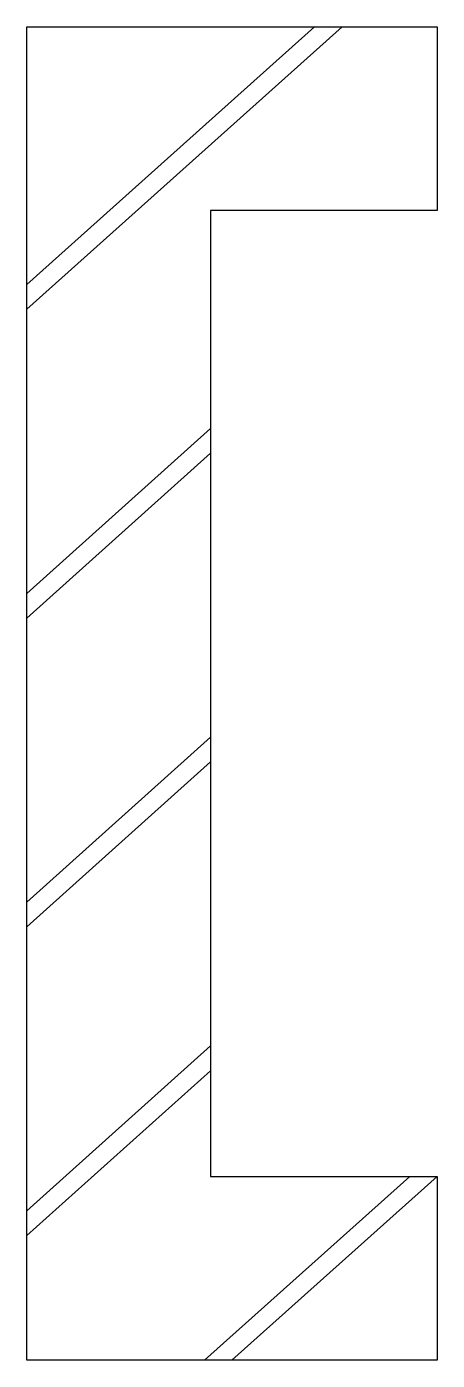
# Model space of a CAD drawing. Extents: x -4 to 4.9, y -14.5 to 14.5.
import ezdxf

# ---------------------------------------------------------------- set-up
doc = ezdxf.new("R2010")
doc.units = 0
doc.header["$LTSCALE"] = 0.2

msp = doc.modelspace()

# ---------------------------------------------------------------- linework, layer by layer
for p, q in [((-4, 8.892), (2.259, 14.5)), ((-4, 8.354), (2.858, 14.5)), ((-4, 2.178), (0, 5.762)), ((-4, 1.641), (0, 5.225)), ((-4, -4.536), (0, -0.951)), ((-4, -5.073), (0, -1.489)), ((-4, -11.249), (0, -7.665)), ((-4, -11.786), (0, -8.202)), ((-0.135, -14.5), (4.329, -10.5)), ((0.464, -14.5), (4.928, -10.5))]:
    msp.add_line(p, q)
msp.add_lwpolyline([(4.928, 10.5), (0, 10.5), (0, -10.5), (4.928, -10.5), (4.928, -14.5), (-4, -14.5), (-4, 14.5), (4.928, 14.5)], close=True)

doc.saveas('drawing.dxf')
